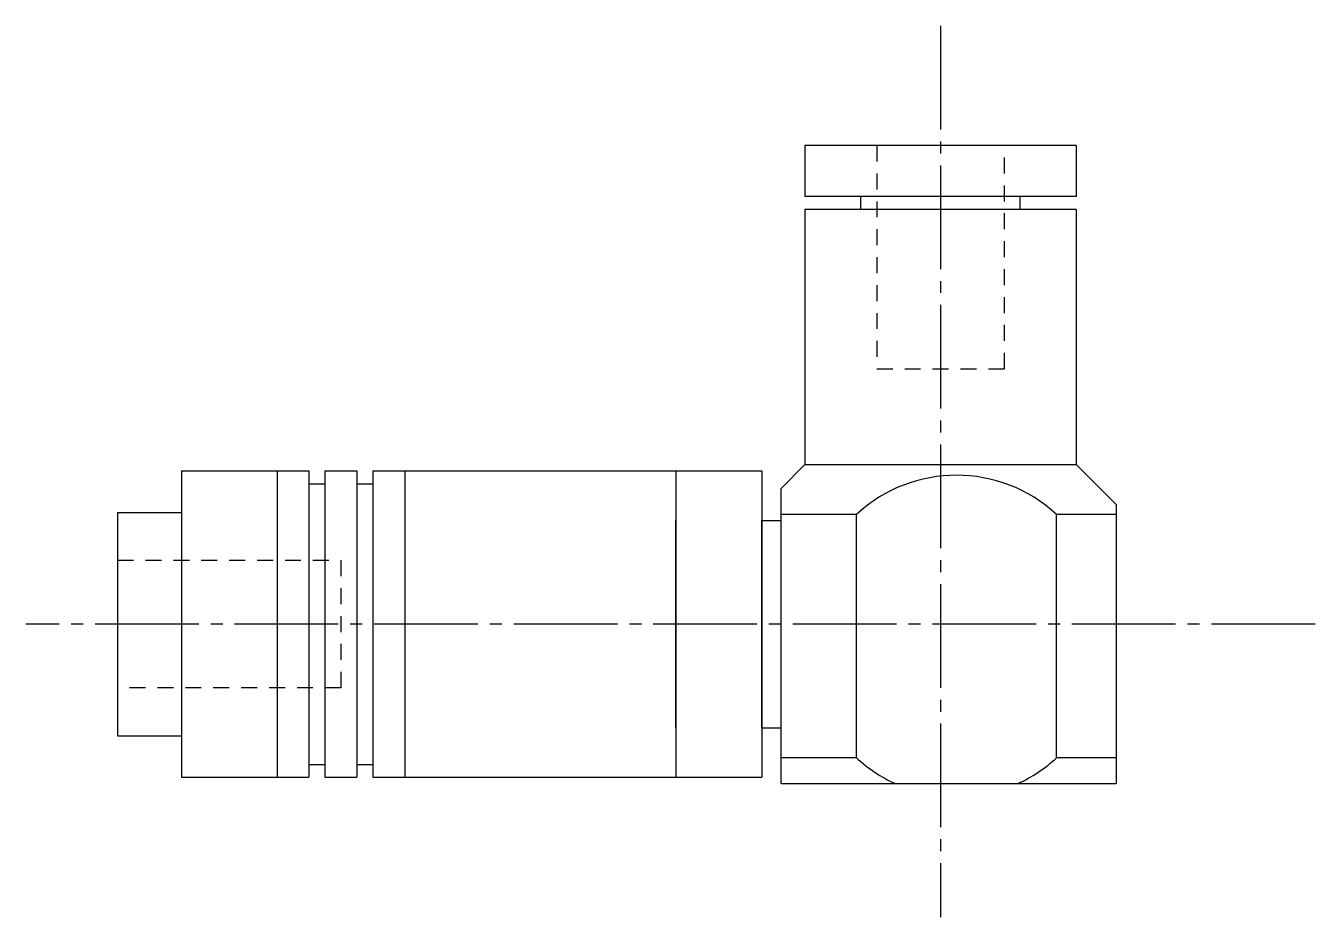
# Model space of a CAD drawing. Extents: x 10 to 168, y 10 to 125.
# Drawn here: x 127.34 to 167.76, y 97.1 to 125.04 of the extents above; entities outside this region: 2.
import ezdxf

# ---------------------------------------------------------------- set-up
doc = ezdxf.new("R2010")
doc.units = 0
doc.header["$LTSCALE"] = 0.25
doc.linetypes.add('CENTER', pattern=[17.5, 13, -1.5, 1.5, -1.5])
doc.linetypes.add('DASHED', pattern=[3.5, 2, -1.5])
doc.layers.get('0').update_dxf_attribs({"linetype": 'CONTINUOUS'})
doc.layers.add('CENTER', color=1, linetype='CENTER')

msp = doc.modelspace()

# ---------------------------------------------------------------- linework, layer by layer
at = {"linetype": 'CONTINUOUS'}
for p, q in [((160.264, 121.288), (151.764, 121.288)), ((151.764, 121.288), (151.764, 119.688)), ((160.264, 121.288), (160.264, 119.688)), ((160.264, 119.688), (151.764, 119.688)), ((153.514, 119.288), (153.514, 119.688)), ((158.514, 119.288), (158.514, 119.688)), ((160.264, 119.288), (151.764, 119.288)), ((151.764, 119.288), (151.764, 111.288)), ((160.264, 119.288), (160.264, 111.288)), ((151.764, 111.288), (151.014, 110.538)), ((151.764, 111.288), (160.264, 111.288)), ((160.264, 111.288), (161.514, 110.038)), ((132.214, 111.088), (132.214, 101.488)), ((132.214, 111.088), (136.214, 111.088)), ((135.214, 111.088), (135.214, 101.488)), ((136.214, 111.088), (136.214, 101.488)), ((136.714, 111.088), (136.714, 101.488)), ((136.714, 111.088), (137.714, 111.088)), ((137.714, 111.088), (137.714, 101.488)), ((138.214, 111.088), (150.414, 111.088)), ((138.214, 111.088), (138.214, 101.488)), ((139.214, 111.088), (139.214, 101.488)), ((147.714, 111.088), (147.714, 101.488)), ((150.414, 111.088), (150.414, 101.488)), ((136.214, 110.688), (136.714, 110.688)), ((137.714, 110.688), (138.214, 110.688)), ((151.014, 101.288), (151.014, 110.538)), ((161.514, 110.038), (161.514, 101.288)), ((130.214, 109.788), (132.214, 109.788)), ((130.214, 109.788), (130.214, 102.788)), ((147.714, 103.038), (147.714, 109.538)), ((150.414, 103.038), (150.414, 109.538)), ((150.414, 109.538), (151.014, 109.538)), ((130.214, 102.788), (132.214, 102.788)), ((150.414, 103.038), (151.014, 103.038)), ((136.214, 101.888), (136.714, 101.888)), ((137.714, 101.888), (138.214, 101.888)), ((132.214, 101.488), (136.214, 101.488)), ((136.714, 101.488), (137.714, 101.488)), ((138.214, 101.488), (150.414, 101.488)), ((151.014, 101.288), (161.514, 101.288))]:
    msp.add_line(p, q, dxfattribs=at)
at = {"color": 3, "linetype": 'DASHED'}
for p, q in [((154.014, 121.288), (154.014, 114.288)), ((158.014, 114.288), (158.014, 121.288)), ((154.014, 114.288), (158.014, 114.288)), ((130.214, 108.288), (137.214, 108.288)), ((137.214, 108.288), (137.214, 104.288)), ((137.214, 104.288), (130.214, 104.288))]:
    msp.add_line(p, q, dxfattribs=at)
for p, q in [((153.377, 109.724), (151.014, 109.724)), ((153.377, 102.097), (153.377, 109.724)), ((159.651, 102.097), (159.651, 109.724)), ((161.514, 109.724), (159.651, 109.724)), ((133.714, 104.288), (133.714, 104.288)), ((135.464, 104.288), (135.464, 104.288)), ((153.377, 102.097), (151.014, 102.097)), ((161.514, 102.097), (159.651, 102.097))]:
    msp.add_line(p, q)
for centre, start, end in [((156.514, 106.337), 47.1944, 132.8056), ((156.514, 105.484), 227.1944, 245.3813), ((156.514, 105.484), 294.6187, 312.8056)]:
    msp.add_arc(centre, 4.616, start, end)
at = {"layer": 'CENTER', "color": 1, "linetype": 'CENTER'}
for p, q in [((156.014, 125.041), (156.014, 97.099)), ((167.759, 106.288), (127.336, 106.288))]:
    msp.add_line(p, q, dxfattribs=at)

# ---------------------------------------------------------------- texts
for s, p in [('MCSCL4', (10, 25)), ('MCSCL04', (10, 10))]:
    msp.add_text(s, height=4).set_placement(p)

doc.saveas('drawing.dxf')
